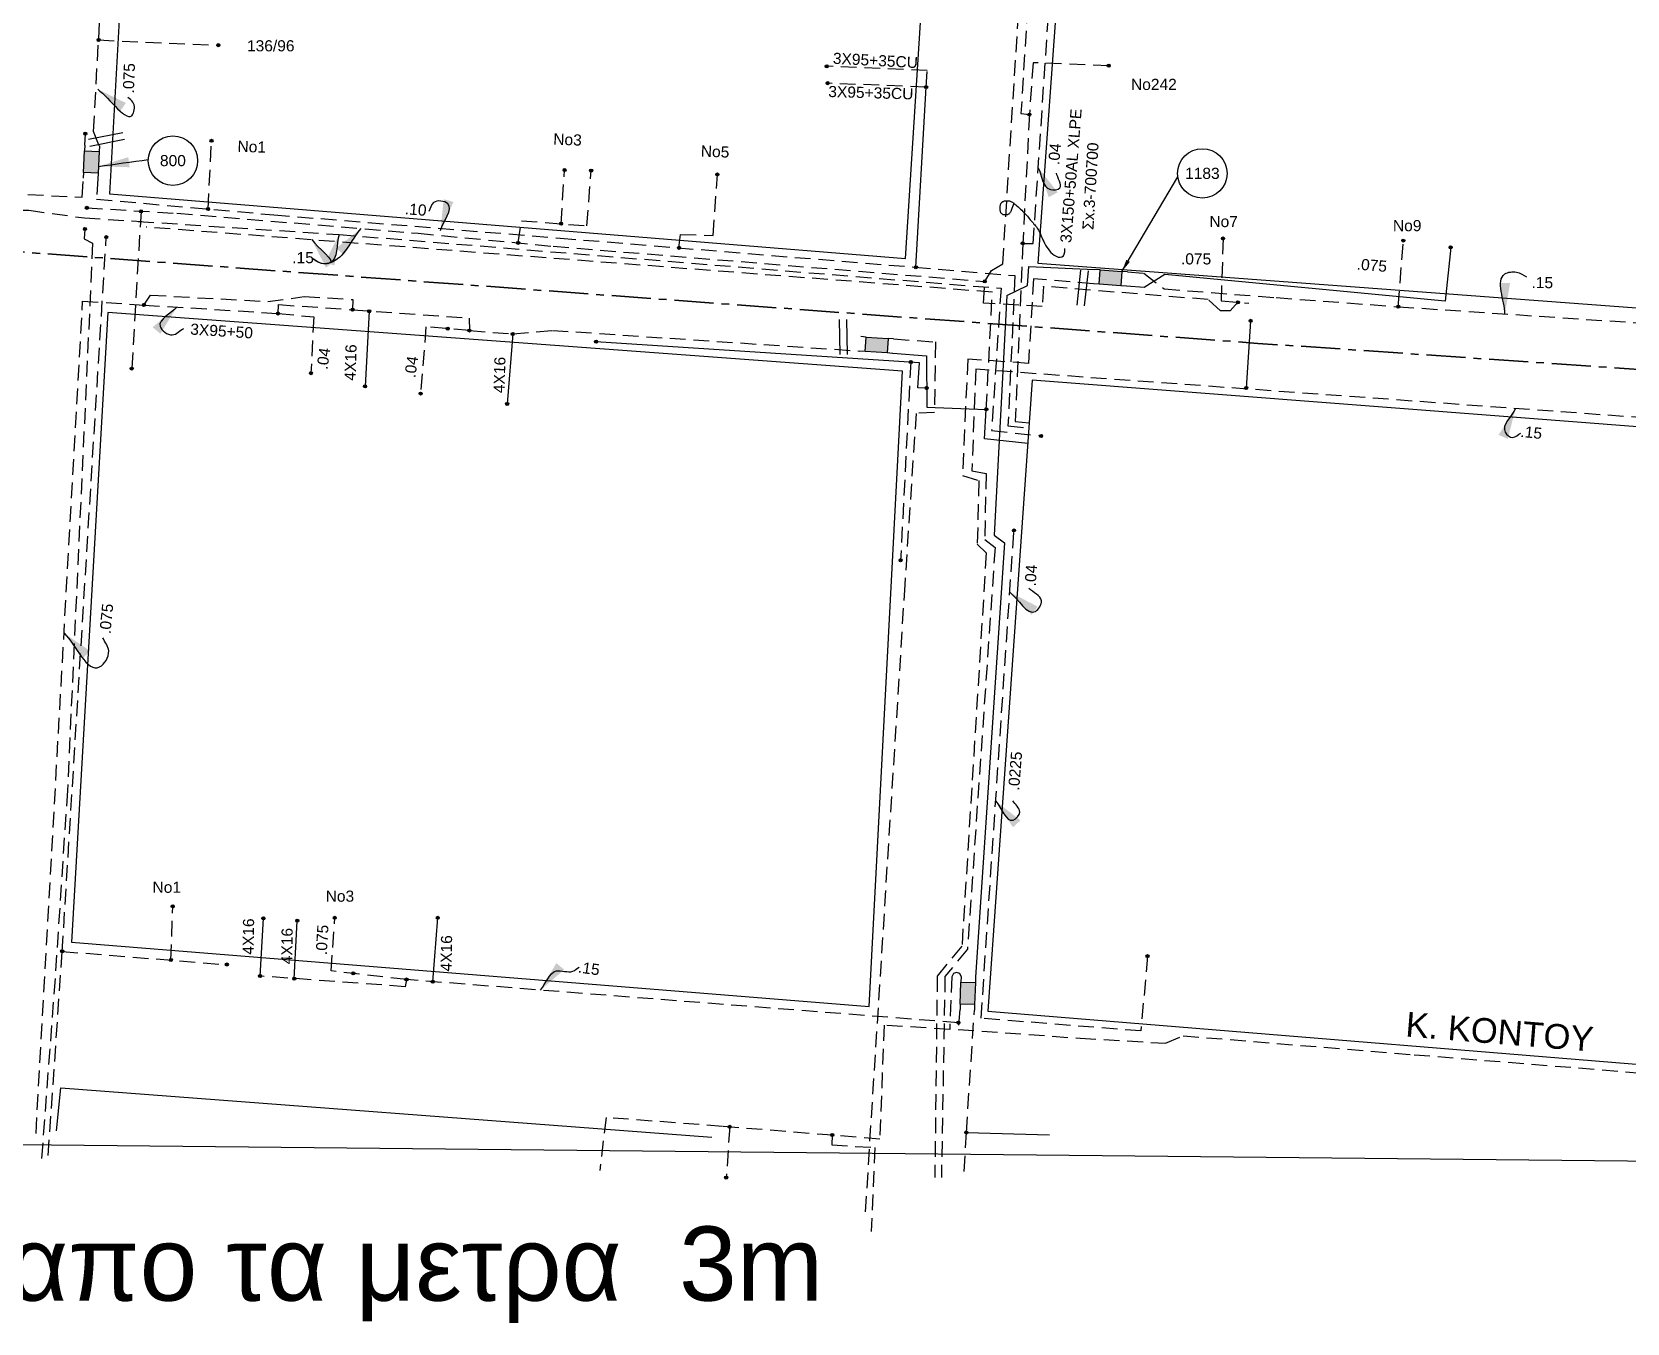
# Model space of a CAD drawing. Header units: millimetres. Extents: x 738 to 2138, y 37 to 533.
# Drawn here: x 849.2 to 978.2, y 37.3 to 141.7 of the extents above; entities that cross this region are included whole.
import ezdxf

# ---------------------------------------------------------------- set-up
doc = ezdxf.new("R2010")
doc.units = ezdxf.units.MM
doc.linetypes.add('CENTER', pattern=[50.8, 31.75, -6.35, 6.35, -6.35])
doc.linetypes.add('DASHED', pattern=[19.05, 12.7, -6.35])
for name, color, linetype in [('Link Box 4 Διευθύνσεων', 7, 'Continuous'), ('Άγνωστα', 7, 'Continuous'), ('Εναέρια παροχή ΧΤ 4x16', 7, 'Continuous'), ('Επιγραφές - Σχήματα', 7, 'Continuous'), ('Καλώδια ΧΤ   3x150+50AL XLPE', 7, 'DASHED'), ('Καλώδια ΧΤ   3x95+35 CU', 7, 'DASHED'), ('Καλώδια ΧΤ   3x95+50 AL XLPE', 7, 'DASHED'), ('Καλώδια ΧΤ   3x95+50CU', 7, 'DASHED'), ('Συνδέσεις', 7, 'Continuous'), ('Τομή', 7, 'Continuous'), ('Υπόβαθρο ΔΕΗ', 7, 'Continuous'), ('Υπόγεια Καλώδια Δικτύου ΧΤ   .04', 7, 'DASHED'), ('Υπόγεια Καλώδια Δικτύου ΧΤ   .075', 7, 'DASHED'), ('Υπόγεια Καλώδια Δικτύου ΧΤ   .10', 7, 'DASHED'), ('Υπόγεια Καλώδια Δικτύου ΧΤ   .15', 7, 'DASHED'), ('Υπόγεια καλώδια Παροχών ΧΤ   .0225', 7, 'DASHED'), ('Υπόγεια καλώδια Παροχών ΧΤ   .075', 7, 'DASHED')]:
    doc.layers.add(name, color=color, linetype=linetype)
doc.styles.add('arial', font='arial.ttf')
doc.styles.get("Standard").update_dxf_attribs({"font": 'arial.ttf'})
doc.linetypes.add('SYN_LINE', pattern='A,0.5,-0.0001,["/\\/\\/\\/",Standard,S=0.1,R=0,X=0,Y=-0.05],-0.25', length=0.7501)
doc.dimstyles.new('ISO-25', dxfattribs={"dimtxt": 2.5, "dimasz": 2.5, "dimexe": 1.25, "dimexo": 0.625, "dimtad": 1, "dimtxsty": 'Standard', "dimcen": 2.5, "dimadec": 0, "dimazin": 0, "dimtfac": 1, "dimtmove": 0, "dimatfit": 3, "dimfxl": 1, "dimarcsym": 0})

# ---------------------------------------------------------------- blocks, each defined once
blk = doc.blocks.new('LINK BOX 4 ΑΝΑΧΩΡΗΣΕΩΝ')
at = {"layer": 'Link Box 4 Διευθύνσεων', "ltscale": 40}
blk.add_hatch(color=256, dxfattribs=at).paths.add_polyline_path([(-3.54, 0), (-3.54, -4.67), (3.54, -4.67), (3.54, 0)])
for p, q in [((-3.54, 0), (-5.33, 0)), ((5.33, 0), (3.54, 0)), ((-3.54, -4.67), (-5.33, -4.67)), ((5.33, -4.67), (3.54, -4.67))]:
    blk.add_line(p, q, dxfattribs=at)
blk.add_lwpolyline([(-3.54, -4.67), (-3.54, 0), (3.54, 0), (3.54, -4.67)], close=True, dxfattribs=at)
blk = doc.blocks.new('_ΣΥΝΔΕΣΗ')
at = {"layer": 'Συνδέσεις', "linetype": 'SYN_LINE', "ltscale": 40}
blk.add_hatch(color=256, dxfattribs=at).paths.add_polyline_path([(-116.75, 2339.64, 1), (-117.75, 2339.64, 1)])
at = {"layer": 'Συνδέσεις'}
blk.add_circle((-117.25, 2339.64), 0.5, dxfattribs=at)
blk = doc.blocks.new('ΤΟΜΗ')
at = {"layer": 'Τομή', "ltscale": 40}
for p, q in [((-5.68, 0), (5.68, 0)), ((5.68, -2.33), (-5.68, -2.33))]:
    blk.add_line(p, q, dxfattribs=at)

msp = doc.modelspace()

# ---------------------------------------------------------------- linework, layer by layer
at = {"layer": 'Άγνωστα', "color": 2, "linetype": 'DASHED', "ltscale": 0.1}
for points in [[(930.35, 152.53), (929.8, 145.63), (929.14, 135.14), (929.83, 135.06)], [(936.24, 139), (930.12, 139.25), (929.83, 135.06), (929.29, 124.64), (928.67, 110.25), (929.82, 110.14)], [(860.4, 66.68), (860.56, 71.03)], [(851.62, 67.39), (864.92, 66.32)]]:
    msp.add_lwpolyline(points, dxfattribs=at)
at = {"layer": 'Άγνωστα', "color": 85, "linetype": 'DASHED', "ltscale": 0.1}
msp.add_lwpolyline([(854.56, 141.09), (864.23, 140.66)], dxfattribs=at)
at = {"layer": 'Άγνωστα', "color": 173, "ltscale": 0.1}
msp.add_lwpolyline([(920.65, 122.71), (921.49, 137.28)], dxfattribs=at)
at = {"layer": 'Άγνωστα', "color": 1, "ltscale": 0.1}
msp.add_lwpolyline([(853.46, 132.58), (853.49, 133.51)], dxfattribs=at)
at = {"layer": 'Άγνωστα', "color": 5, "linetype": 'DASHED', "ltscale": 0.1}
for points in [[(863.41, 127.42), (863.69, 132.94)], [(901.49, 124.28), (901.62, 125.37), (904.26, 125.28), (904.6, 130.21)]]:
    msp.add_lwpolyline(points, dxfattribs=at)
at = {"layer": 'Άγνωστα', "color": 1, "linetype": 'DASHED', "ltscale": 0.1}
for points in [[(891.96, 126.23), (892.24, 130.57)], [(894.05, 126.07), (894.39, 130.53)], [(857.99, 127.22), (857.24, 114.51)], [(888.49, 124.69), (888.76, 126.47), (894.05, 126.07)]]:
    msp.add_lwpolyline(points, dxfattribs=at)
at = {"layer": 'Άγνωστα', "color": 85, "ltscale": 0.1}
for points in [[(963.89, 124.32), (963.44, 119.96), (940.79, 122.12), (939.11, 121.08), (937.67, 121.18)], [(928, 120.43), (929.67, 121.24), (929.77, 122.78), (935.09, 122.53)], [(928, 120.43), (926.97, 101.05), (927.8, 100.44), (925.47, 65.31)]]:
    msp.add_lwpolyline(points, dxfattribs=at)
at = {"layer": 'Άγνωστα', "color": 151, "linetype": 'DASHED', "ltscale": 0.1}
msp.add_lwpolyline([(935.01, 121.37), (930.16, 121.78), (929.75, 114.94), (924.84, 115.29), (924.41, 105.87), (925.74, 105.47), (925.61, 100.31), (926.34, 99.63), (924.37, 67.82), (922.37, 65.38), (922.18, 49.1)], dxfattribs=at)
at = {"layer": 'Άγνωστα', "color": 30, "linetype": 'DASHED', "ltscale": 0.1}
for points in [[(858.23, 119.66), (858.75, 120.46), (868.24, 119.94), (871.18, 120.34), (875.13, 120.11), (875.1, 119.28)], [(869.07, 118.97), (869.12, 119.69), (875.1, 119.28), (884.53, 118.6), (884.55, 117.6)], [(884.55, 117.6), (888.05, 117.32), (891.25, 117.61), (916.11, 115.94)]]:
    msp.add_lwpolyline(points, dxfattribs=at)
at = {"layer": 'Άγνωστα', "color": 30, "ltscale": 0.1}
msp.add_lwpolyline([(947.71, 118.36), (947.36, 112.93)], dxfattribs=at)
at = {"layer": 'Άγνωστα', "color": 6, "ltscale": 0.1}
for points in [[(921.51, 112.94), (920.81, 112.95), (920.95, 114.99), (894.78, 116.68)], [(918.77, 115.76), (921.51, 115.56), (921.52, 111.41), (926.34, 111.21)], [(929.7, 108.46), (926.2, 108.85), (926.34, 111.21)]]:
    msp.add_lwpolyline(points, dxfattribs=at)
at = {"layer": 'Άγνωστα', "color": 6, "linetype": 'DASHED', "ltscale": 0.1}
for points in [[(918.85, 116.92), (922.23, 116.67), (922.15, 110.98), (920.66, 110.9), (919.75, 97.04), (916.52, 45.88)], [(920.23, 115.04), (919.41, 99.01)]]:
    msp.add_lwpolyline(points, dxfattribs=at)
at = {"layer": 'Άγνωστα', "linetype": 'DASHED', "ltscale": 0.1}
for points in [[(879.45, 65.11), (879.35, 64.54), (867.62, 65.4)], [(924.3, 65.35), (924.2, 65.6), (923.92, 65.69), (923.68, 65.6), (923.55, 65.34), (923.38, 61.09), (918.08, 61.42), (917.72, 52.22), (905.02, 53.24), (895.59, 53.96), (895.09, 49.67)], [(924.21, 62.69), (924.07, 61.08), (933.94, 60.37), (940.83, 59.97), (942.25, 60.57), (960.94, 59.04), (993.02, 56.45), (992.37, 47.48)], [(924.55, 49.6), (924.73, 52.75), (925.38, 62.65)], [(905.59, 53.2), (905.31, 49.09)], [(913.88, 52.53), (913.84, 51.74), (917.34, 51.53), (917.04, 44.73)]]:
    msp.add_lwpolyline(points, dxfattribs=at)
at = {"layer": 'Άγνωστα', "ltscale": 0.1}
msp.add_lwpolyline([(924.73, 52.75), (931.45, 52.57)], dxfattribs=at)
at = {"layer": 'Εναέρια παροχή ΧΤ 4x16', "color": 30, "ltscale": 0.1}
for points in [[(876.44, 119.15), (876.11, 113.08)], [(888.05, 117.32), (887.6, 111.66)]]:
    msp.add_lwpolyline(points, dxfattribs=at)
at = {"layer": 'Εναέρια παροχή ΧΤ 4x16', "ltscale": 0.1}
for points in [[(867.62, 65.4), (867.89, 70.05)], [(870.38, 65.17), (870.62, 69.85)], [(881.58, 64.94), (881.98, 70.1)]]:
    msp.add_lwpolyline(points, dxfattribs=at)
at = {"layer": 'Επιγραφές - Σχήματα'}
msp.add_lwpolyline([(747.16, 52.8), (1697.68, 43.15), (1697.68, 519.66), (747.16, 519.66)], close=True, dxfattribs=at)
msp.add_lwpolyline([(928.58, 127.93), (928.51, 127.74), (928.45, 127.59), (928.41, 127.47), (928.37, 127.37), (928.34, 127.29), (928.32, 127.23), (928.3, 127.18), (928.27, 127.14), (928.25, 127.1), (928.22, 127.07), (928.19, 127.04), (928.16, 127.02), (928.13, 126.99), (928.09, 126.98), (928.05, 126.96), (928.01, 126.95), (927.97, 126.94), (927.92, 126.94), (927.88, 126.94), (927.84, 126.94), (927.79, 126.95), (927.75, 126.95), (927.71, 126.96), (927.68, 126.98), (927.64, 127), (927.61, 127.02), (927.59, 127.04), (927.56, 127.06), (927.54, 127.09), (927.52, 127.12), (927.51, 127.15), (927.5, 127.19), (927.49, 127.22), (927.48, 127.26), (927.47, 127.3), (927.47, 127.34), (927.47, 127.38), (927.47, 127.42), (927.46, 127.46), (927.47, 127.5), (927.47, 127.55), (927.47, 127.59), (927.47, 127.63), (927.47, 127.68), (927.48, 127.72), (927.49, 127.76), (927.5, 127.8), (927.51, 127.84), (927.52, 127.87), (927.54, 127.9), (927.56, 127.93), (927.59, 127.96), (927.61, 127.98), (927.65, 128), (927.68, 128.02), (927.72, 128.04), (927.77, 128.05), (927.82, 128.07), (927.87, 128.08), (927.93, 128.08), (927.99, 128.09), (928.04, 128.09), (928.1, 128.08), (928.16, 128.08), (928.22, 128.07), (928.27, 128.05), (928.33, 128.03), (928.39, 128), (928.45, 127.97), (928.51, 127.93), (928.58, 127.88), (928.65, 127.82), (928.74, 127.76), (928.82, 127.68), (928.92, 127.6), (929.01, 127.51), (929.11, 127.42), (929.21, 127.32), (929.3, 127.22), (929.4, 127.12), (929.49, 127.03), (929.58, 126.93), (929.66, 126.83), (929.74, 126.74), (929.82, 126.65), (929.9, 126.56), (929.98, 126.47), (930.05, 126.38), (930.12, 126.3), (930.19, 126.21), (930.26, 126.13), (930.32, 126.05), (930.39, 125.97), (930.45, 125.88), (930.5, 125.79), (930.56, 125.7), (930.61, 125.61), (930.66, 125.51), (930.71, 125.41), (930.75, 125.3), (930.8, 125.18), (930.86, 125.06), (930.92, 124.93), (930.98, 124.79), (931.06, 124.65), (931.14, 124.49), (931.23, 124.34), (931.33, 124.19), (931.44, 124.04), (931.56, 123.91), (931.7, 123.79), (931.84, 123.68), (932, 123.6), (932.16, 123.54), (932.31, 123.52), (932.45, 123.55), (932.57, 123.63), (932.65, 123.76), (932.69, 123.96), (932.68, 124.24)], dxfattribs=at)
for centre in [(860.57, 131.33), (943.81, 130.3)]:
    msp.add_circle(centre, 2, dxfattribs=at)
at = {"layer": 'Καλώδια ΧΤ   3x150+50AL XLPE', "color": 1, "ltscale": 0.1}
msp.add_lwpolyline([(946.68, 119.88), (946.06, 119.18), (945.28, 119.19), (944.27, 120.1), (930.96, 121.17), (930.86, 119.53), (926.11, 119.82), (926.22, 121.56), (926.77, 122.45), (927.67, 122.99), (929.36, 149.93), (929.71, 155.52), (930.45, 156.46), (933.5, 196.03)], dxfattribs=at)
at = {"layer": 'Καλώδια ΧΤ   3x95+35 CU', "color": 173, "ltscale": 0.1}
for points in [[(921.48, 137.28), (921.56, 138.63), (913.44, 138.96)], [(921.48, 137.28), (913.52, 137.59)]]:
    msp.add_lwpolyline(points, dxfattribs=at)
at = {"layer": 'Καλώδια ΧΤ   3x95+50 AL XLPE', "color": 30, "linetype": 'DASHED', "ltscale": 0.1}
msp.add_lwpolyline([(858.23, 119.66), (869.07, 118.97)], dxfattribs=at)
at = {"layer": 'Καλώδια ΧΤ   3x95+50CU', "color": 85, "ltscale": 0.1}
msp.add_lwpolyline([(854.57, 141.21), (855.01, 149.12), (855.01, 149.12)], dxfattribs=at)
at = {"layer": 'Υπόβαθρο ΔΕΗ', "linetype": 'CENTER', "lineweight": 35, "ltscale": 0.1, "flags": 128}
msp.add_lwpolyline([(738.85, 120.28), (795.1, 123.08), (836.13, 124.85), (948.31, 116.56), (1052.7, 109.39), (1116.32, 104.99), (1122.47, 164.59), (1123.65, 177.5), (1175.98, 172.35), (1176.71, 176.9), (1232.67, 172.85), (1239.7, 171.91), (1248.96, 167.98), (1253.99, 164.59), (1287.16, 143.71), (1304.39, 131.35, -0.041124), (1312.47, 124.48), (1348.44, 88.41), (1385.03, 49.71)], format="xyb", dxfattribs=at)
at = {"layer": 'Υπόβαθρο ΔΕΗ', "ltscale": 0.1}
for points in [[(857.44, 164.59), (855.45, 128.64), (919.82, 123.43), (922.43, 164.59)], [(933.5, 164.59), (930.52, 123.04), (996.63, 118.1), (999.95, 164.59)], [(851.17, 52.87), (851.52, 56.35), (904.16, 52.38)]]:
    msp.add_lwpolyline(points, dxfattribs=at)
for points in [[(852.38, 68.14), (916.88, 62.95), (919.57, 114.31), (855.31, 119.06)], [(992.43, 57.16), (996.14, 108.5), (930.06, 113.58), (926.47, 62.57)]]:
    msp.add_lwpolyline(points, close=True, dxfattribs=at)
at = {"layer": 'Υπόγεια Καλώδια Δικτύου ΧΤ   .04', "color": 2, "ltscale": 0.1}
msp.add_lwpolyline([(929.29, 124.64), (930.13, 124.63), (932.24, 156.21), (932.9, 165.44)], dxfattribs=at)
at = {"layer": 'Υπόγεια Καλώδια Δικτύου ΧΤ   .04', "color": 30, "ltscale": 0.1}
for points in [[(869.07, 118.97), (871.96, 118.7), (871.73, 114.15)], [(884.55, 117.6), (881.03, 117.9), (880.6, 112.5)]]:
    msp.add_lwpolyline(points, dxfattribs=at)
at = {"layer": 'Υπόγεια Καλώδια Δικτύου ΧΤ   .075', "color": 2, "linetype": 'DASHED', "ltscale": 0.1}
for points in [[(853.45, 125.79), (853.39, 125.02), (854.08, 124.65), (852.04, 80.39), (851.04, 65.2), (849.91, 50.18)], [(850.49, 50.89), (851.62, 67.39), (855.18, 125.15)]]:
    msp.add_lwpolyline(points, dxfattribs=at)
at = {"layer": 'Υπόγεια Καλώδια Δικτύου ΧΤ   .075', "color": 1, "ltscale": 0.1}
msp.add_lwpolyline([(945.49, 125.04), (945.33, 119.99), (947.56, 119.81)], dxfattribs=at)
at = {"layer": 'Υπόγεια Καλώδια Δικτύου ΧΤ   .075', "color": 85, "ltscale": 0.1}
msp.add_lwpolyline([(959.65, 119.52), (960.06, 124.87)], dxfattribs=at)
at = {"layer": 'Υπόγεια Καλώδια Δικτύου ΧΤ   .10', "color": 5, "ltscale": 0.1}
for points in [[(837.63, 121.65), (838.66, 121.71), (838.51, 128.39), (845.04, 128.79), (853.24, 128.37), (853.33, 129.92)], [(854.49, 129.86), (854.4, 128.22), (868.74, 126.95), (891.88, 125.07), (920.55, 122.72), (928.66, 122.04), (928.09, 109.89), (929.79, 109.71)]]:
    msp.add_lwpolyline(points, dxfattribs=at)
at = {"layer": 'Υπόγεια Καλώδια Δικτύου ΧΤ   .10', "ltscale": 0.1}
msp.add_lwpolyline([(842.73, 127.41), (848.91, 127.32), (853.43, 126.7), (858.05, 126.4)], dxfattribs=at)
at = {"layer": 'Υπόγεια Καλώδια Δικτύου ΧΤ   .15', "color": 1, "ltscale": 0.1}
msp.add_lwpolyline([(853.61, 127.51), (860.89, 127.08), (880.39, 125.46), (891.32, 124.41), (926.22, 121.56)], dxfattribs=at)
at = {"layer": 'Υπόγεια Καλώδια Δικτύου ΧΤ   .15', "ltscale": 0.1}
for points in [[(857.77, 126.42), (874.01, 125.36), (927.53, 121.01), (926.77, 109.52), (930.78, 109.07)], [(924.08, 61.62), (879.45, 65.11)]]:
    msp.add_lwpolyline(points, dxfattribs=at)
at = {"layer": 'Υπόγεια Καλώδια Δικτύου ΧΤ   .15', "color": 6, "ltscale": 0.1}
msp.add_lwpolyline([(926.34, 111.21), (926.83, 120.7), (858.41, 125.96)], dxfattribs=at)
at = {"layer": 'Υπόγεια Καλώδια Δικτύου ΧΤ   .15', "color": 85, "ltscale": 0.1}
msp.add_lwpolyline([(937.75, 122.34), (939.09, 122.24), (940.72, 120.96), (949.79, 120.26), (959.65, 119.52), (997.38, 116.99), (1003.53, 116.78)], dxfattribs=at)
at = {"layer": 'Υπόγεια Καλώδια Δικτύου ΧΤ   .15', "color": 30, "ltscale": 0.1}
msp.add_lwpolyline([(996.67, 107.41), (996.87, 109.27), (925.49, 114.46), (925.17, 106.26), (926.33, 106.04), (926.21, 100.7), (927.05, 100.06), (924.82, 67.57), (923, 65.37), (922.71, 49.12)], dxfattribs=at)
at = {"layer": 'Υπόγεια καλώδια Παροχών ΧΤ   .0225', "ltscale": 0.1}
msp.add_lwpolyline([(939.37, 67), (938.84, 60.96), (925.92, 61.98), (928.57, 101.42)], dxfattribs=at)
at = {"layer": 'Υπόγεια καλώδια Παροχών ΧΤ   .075', "color": 85, "ltscale": 0.1}
msp.add_lwpolyline([(854.62, 132.52), (854.15, 133.7), (854.55, 140.96)], dxfattribs=at)
at = {"layer": 'Υπόγεια καλώδια Παροχών ΧΤ   .075', "color": 30, "ltscale": 0.1}
msp.add_lwpolyline([(849.5, 52.68), (853.27, 119.98), (858.23, 119.66)], dxfattribs=at)
at = {"layer": 'Υπόγεια καλώδια Παροχών ΧΤ   .075', "ltscale": 0.1}
msp.add_lwpolyline([(879.45, 65.11), (873.37, 65.81), (873.66, 70.1)], dxfattribs=at)

# ---------------------------------------------------------------- block references
at = {"layer": 'Link Box 4 Διευθύνσεων'}
for p, xscale, yscale, zscale, rotation in [((853.39, 131.25), 0.249999999999966, 0.249999999999966, 0.249999999999966, 87.20402031424159), ((936.42, 122.44), 0.2499999999999369, 0.2499999999999369, 0.2499999999999369, 355.943000178095), ((917.52, 117.01), 0.2499999999999369, 0.2499999999999369, 0.2499999999999369, 355.943000178095), ((924.26, 64.02), 0.2499999999999478, 0.2499999999999478, 0.2499999999999478, 88.14134431104384)]:
    msp.add_blockref('LINK BOX 4 ΑΝΑΧΩΡΗΣΕΩΝ', p, dxfattribs=dict(at, xscale=xscale, yscale=yscale, zscale=zscale, rotation=rotation))
at = {"layer": 'Συνδέσεις', "xscale": 0.25, "yscale": 0.25, "zscale": 0.25}
for p in [(883.87, -443.82), (893.55, -444.24), (942.75, -445.95), (965.55, -445.9), (942.83, -447.31), (950.79, -447.63), (959.14, -449.85), (882.8, -451.4), (893, -451.97), (921.55, -454.34), (923.7, -454.38), (933.91, -454.7), (882.92, -457.39), (887.31, -457.68), (892.72, -457.49), (882.77, -459.11), (884.49, -459.76), (921.27, -458.68), (974.8, -459.87), (917.8, -460.22), (930.8, -460.63), (958.6, -460.27), (989.37, -460.04), (993.2, -460.59), (949.96, -462.2), (955.53, -463.34), (976, -465.03), (887.54, -465.25), (898.38, -465.94), (904.41, -465.63), (905.75, -465.76), (988.97, -465.39), (912.1, -467.16), (913.86, -467.31), (917.36, -467.59), (977.02, -466.53), (924.1, -468.21), (949.55, -469.86), (886.55, -470.39), (901.04, -470.76), (905.42, -471.83), (909.91, -472.41), (950.83, -471.96), (976.67, -471.96), (916.91, -473.25), (955.65, -473.69), (960.08, -475.84), (957.89, -483.48), (948.72, -485.89), (889.87, -513.88), (897.2, -514.85), (899.94, -515.04), (902.97, -514.8), (911.3, -514.8), (880.93, -517.51), (968.69, -517.9), (889.72, -518.21), (894.24, -518.58), (896.93, -519.5), (899.7, -519.73), (904.47, -519.29), (908.77, -519.79), (910.89, -519.96), (953.4, -523.28), (934.91, -531.7), (943.2, -532.37), (954.04, -532.16), (934.62, -535.81)]:
    msp.add_blockref('_ΣΥΝΔΕΣΗ', p, dxfattribs=at)
at = {"layer": 'Τομή'}
for p, xscale, yscale, zscale, rotation in [((855.14, 133.33), 0.2500000000000202, 0.2500000000000202, 0.2500000000000202, 11.0952442378948), ((934.42, 121), 0.2500000000001114, 0.2500000000001114, 0.2500000000001114, 263.7937012563078), ((915.07, 117.08), 0.2500000000000435, 0.2500000000000435, 0.2500000000000435, 271.0571893496134)]:
    msp.add_blockref('ΤΟΜΗ', p, dxfattribs=dict(at, xscale=xscale, yscale=yscale, zscale=zscale, rotation=rotation))

# ---------------------------------------------------------------- texts
at = {"layer": 'Εναέρια παροχή ΧΤ 4x16', "char_height": 0.9, "width": 84.1859, "attachment_point": 1, "style": 'arial'}
for insert, rotation in [((874.44, 113.56), 88.2883), ((886.48, 112.55), 88.2883), ((866.2, 67.13), 89.2551), ((869.32, 66.36), 89.2551), ((882.21, 65.77), 89.2551)]:
    msp.add_mtext('4X16', dxfattribs=dict(at, insert=insert, rotation=rotation))
at = {"layer": 'Επιγραφές - Σχήματα'}
for s, p in [('136/96', (866.56, 140.17)), ('No242', (938.04, 137.05)), ('No7', (944.38, 125.96)), ('No9', (959.22, 125.63)), ('No1', (858.92, 72.13)), ('No3', (872.92, 71.41))]:
    msp.add_text(s, height=0.9, dxfattribs=at).set_placement(p)
for s, rotation, p in [('No1', 358.0541, (865.78, 132.05)), ('No3', 357.5092, (891.31, 132.64)), ('No5', 357.5092, (903.24, 131.67))]:
    msp.add_text(s, height=0.9, rotation=rotation, dxfattribs=at).set_placement(p)
at = {"layer": 'Επιγραφές - Σχήματα', "char_height": 0.9, "width": 2.3065, "attachment_point": 5}
for s, insert in [('800', (860.57, 131.33)), ('1183', (943.81, 130.3))]:
    msp.add_mtext(s, dxfattribs=dict(at, insert=insert))
at = {"layer": 'Επιγραφές - Σχήματα', "insert": (934.77, 129.27), "char_height": 0.9, "width": 2.7061, "attachment_point": 5, "rotation": 86.5596}
msp.add_mtext('Σx.3-700700', dxfattribs=at)
at = {"layer": 'Επιγραφές - Σχήματα', "insert": (960.35, 62.51), "char_height": 2, "width": 42.5503, "attachment_point": 1, "rotation": 355.3527, "style": 'arial'}
msp.add_mtext('K. KONTOY', dxfattribs=at)
at = {"layer": 'Επιγραφές - Σχήματα', "ltscale": 10, "insert": (753.31, 45.15), "char_height": 6, "width": 315.0361, "attachment_point": 1}
msp.add_mtext('{\\C1;για να σχεδιασω αφαιρω απο τα μετρα  3m}', dxfattribs=at)
at = {"layer": 'Καλώδια ΧΤ   3x150+50AL XLPE', "insert": (932.31, 124.73), "char_height": 0.9, "width": 84.1859, "attachment_point": 1, "rotation": 85.5104, "style": 'arial'}
msp.add_mtext('3X150+50AL XLPE', dxfattribs=at)
at = {"layer": 'Καλώδια ΧΤ   3x95+35 CU', "char_height": 0.9, "width": 84.1859, "attachment_point": 1, "style": 'arial'}
for insert, rotation in [((913.96, 140.07), 357.0178), ((913.58, 137.38), 358.2984)]:
    msp.add_mtext('3X95+35CU', dxfattribs=dict(at, insert=insert, rotation=rotation))
at = {"layer": 'Καλώδια ΧΤ   3x95+50 AL XLPE', "insert": (862.01, 118.17), "char_height": 0.9, "width": 84.1859, "attachment_point": 1, "rotation": 356.3402, "style": 'arial'}
msp.add_mtext('3X95+50', dxfattribs=at)
at = {"layer": 'Υπόγεια Καλώδια Δικτύου ΧΤ   .04', "char_height": 0.9, "width": 84.1859, "attachment_point": 1, "style": 'arial'}
for insert, rotation in [((931.33, 131.04), 84.7041), ((872.17, 114.53), 81.7151), ((879.27, 113.86), 81.7151), ((929.44, 96.95), 86.3438)]:
    msp.add_mtext('.04', dxfattribs=dict(at, insert=insert, rotation=rotation))
at = {"layer": 'Υπόγεια Καλώδια Δικτύου ΧΤ   .075', "insert": (942.08, 123.84), "char_height": 0.9, "width": 84.1859, "attachment_point": 1, "style": 'arial'}
msp.add_mtext('.075', dxfattribs=at)
at = {"layer": 'Υπόγεια Καλώδια Δικτύου ΧΤ   .075', "insert": (956.34, 123.43), "char_height": 0.9, "width": 84.1859, "attachment_point": 1, "rotation": 355.2974, "style": 'arial'}
msp.add_mtext('.075', dxfattribs=at)
at = {"layer": 'Υπόγεια Καλώδια Δικτύου ΧΤ   .10', "insert": (879.37, 127.9), "char_height": 0.9, "width": 84.1859, "attachment_point": 1, "rotation": 355.5576, "style": 'arial'}
msp.add_mtext('.10', dxfattribs=at)
at = {"layer": 'Υπόγεια Καλώδια Δικτύου ΧΤ   .15', "insert": (870.22, 123.94), "char_height": 0.9, "width": 84.1859, "attachment_point": 1, "style": 'arial'}
msp.add_mtext('.15', dxfattribs=at)
at = {"layer": 'Υπόγεια Καλώδια Δικτύου ΧΤ   .15', "char_height": 0.9, "width": 84.1859, "attachment_point": 1, "style": 'arial'}
for insert, rotation in [((970.43, 121.93), 359.515), ((969.59, 109.9), 353.8576), ((893.41, 66.58), 352.1046)]:
    msp.add_mtext('.15', dxfattribs=dict(at, insert=insert, rotation=rotation))
at = {"layer": 'Υπόγεια καλώδια Παροχών ΧΤ   .0225'}
msp.add_text('.0225', height=0.9, rotation=85.4013, dxfattribs=at).set_placement((928.99, 80.38))
at = {"layer": 'Υπόγεια καλώδια Παροχών ΧΤ   .075', "char_height": 0.9, "width": 84.1859, "attachment_point": 1, "style": 'arial'}
for insert, rotation in [((856.51, 136.79), 87.6441), ((854.62, 93.12), 84.4856), ((872.11, 67.13), 86.6298)]:
    msp.add_mtext('.075', dxfattribs=dict(at, insert=insert, rotation=rotation))

# ---------------------------------------------------------------- leaders
at = {"layer": 'Επιγραφές - Σχήματα', "path_type": 1}
for points, override in [([(854.49, 137.1), (857.34, 135.09), (857.34, 136.07), (856.93, 136.44)], {"dimgap": 0.625, "dimtad": 0}), ([(854.54, 130.87), (858.58, 131.42)], {"dimtad": 0}), ([(930.54, 130.76), (931.52, 129), (932.28, 129.14), (932.01, 130.33)], {"dimtad": 0}), ([(882.21, 125.69), (882.79, 127.85), (881.65, 127.94), (881.26, 127.21)], {"dimgap": 0.625, "dimtad": 0}), ([(875.76, 125.84), (873.28, 123.07), (872.58, 123.02), (871.92, 123.39)], {"dimgap": 0.625, "dimtad": 0}), ([(874.01, 125.36), (873.27, 123.06), (872.25, 123.15), (871.92, 123.39)], {"dimgap": 0.625, "dimtad": 0}), ([(871.8, 124.95), (873.2, 123.03), (872.8, 122.99)], {"dimgap": 0.625, "dimtad": 0}), ([(968.28, 118.94), (968.28, 122.17), (969.21, 122.32), (970.03, 121.95)], {"dimgap": 0.625, "dimtad": 0}), ([(860.88, 119.49), (859.53, 117.93), (860.52, 117.25), (861.45, 117.77)], {"dimgap": 0.625, "dimtad": 0}), ([(969.13, 111.29), (968.3, 109.37), (968.9, 108.95), (969.56, 109.31)], {"dimgap": 0.625, "dimtad": 0}), ([(928.24, 96.44), (930.31, 94.89), (930.8, 95.75), (929.77, 96.74)], {"dimgap": 0.625, "dimtad": 0}), ([(851.77, 93.12), (854.64, 90.39), (855.38, 91.69), (854.91, 92.74)], {"dimgap": 0.625, "dimtad": 0}), ([(927.1, 79.54), (928.52, 78.01), (929.04, 78.66), (928.49, 79.56)], {"dimgap": 0.625, "dimtad": 0}), ([(890.29, 64.26), (891.58, 65.81), (892.9, 65.79), (893.42, 66.13)], {"dimgap": 0.625, "dimtad": 0})]:
    msp.add_leader(points, dimstyle='ISO-25', override=override, dxfattribs=at)
at = {"layer": 'Επιγραφές - Σχήματα'}
msp.add_leader([(937.3, 122.37), (941.83, 130.02)], dimstyle='ISO-25', override={"dimasz": 1, "dimgap": 0.625, "dimtad": 0}, dxfattribs=at)

doc.saveas('drawing.dxf')
